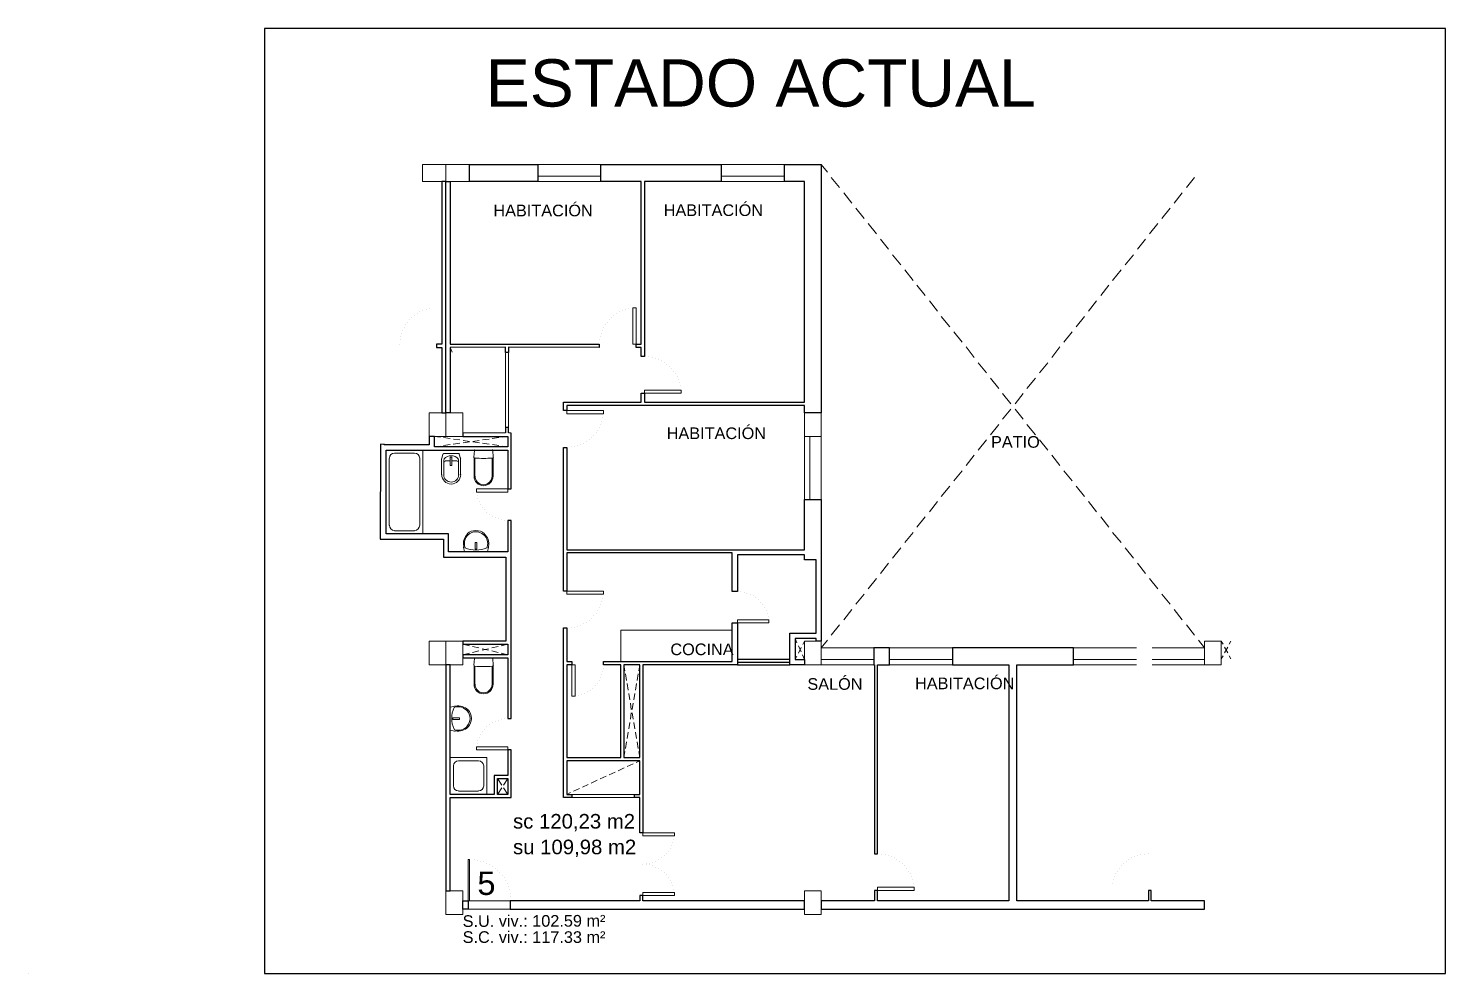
# Model space of a CAD drawing. Header units: millimetres. Extents: x 158 to 1000, y 519 to 900.
# Drawn here: x 820 to 1000, y 780 to 900 of the extents above; entities that cross this region are included whole.
import ezdxf

# ---------------------------------------------------------------- set-up
doc = ezdxf.new("R2010")
doc.units = ezdxf.units.MM
doc.layers.get('0').update_dxf_attribs({"lineweight": 25})
doc.layers.add('0 ... capa 1', color=18, linetype='Continuous', lineweight=25, true_color=0x000000)
doc.styles.add('textstyle3', font='Arial.ttf')

msp = doc.modelspace()

# ---------------------------------------------------------------- linework, layer by layer
at = {"color": 18, "lineweight": 18, "true_color": 0x000000, "flags": 128}
for points in [[(870.04, 882.7), (873.01, 882.7), (873.01, 880.54), (870.04, 880.54), (870.04, 882.7)], [(873.01, 880.54), (876.01, 880.54), (876.01, 882.7), (873.01, 882.7), (873.01, 880.54)], [(870.89, 848.2), (873.01, 848.2), (873.01, 851.21), (870.89, 851.21), (870.89, 848.2)], [(873.01, 851.21), (875.16, 851.21), (875.16, 848.2), (873.01, 848.2), (873.01, 851.21)], [(918.56, 851.21), (920.71, 851.21), (920.71, 848.2), (918.56, 848.2), (918.56, 851.21)], [(870.89, 819.2), (873.01, 819.2), (873.01, 822.21), (870.89, 822.21), (870.89, 819.2)], [(873.01, 822.21), (875.16, 822.21), (875.16, 819.2), (873.01, 819.2), (873.01, 822.21)], [(918.56, 819.2), (920.71, 819.2), (920.71, 822.21), (918.56, 822.21), (918.56, 819.2)], [(971.51, 822.21), (969.36, 822.21), (969.36, 819.2), (971.51, 819.2), (971.51, 822.21)], [(873.01, 787.5), (875.16, 787.5), (875.16, 790.5), (873.01, 790.5), (873.01, 787.5)], [(918.56, 787.5), (920.71, 787.5), (920.71, 790.5), (918.56, 790.5), (918.56, 787.5)]]:
    msp.add_lwpolyline(points, dxfattribs=at)
at = {"color": 18, "lineweight": 25, "true_color": 0x000000, "flags": 128}
for points in [[(876.01, 880.54), (876.01, 882.7), (884.69, 882.7), (884.69, 880.54), (876.01, 880.54)], [(916.02, 880.54), (916.02, 882.7), (920.71, 882.7), (920.71, 851.21), (918.56, 851.21), (918.56, 852.14), (888.37, 852.14), (888.37, 851.5), (887.95, 851.5), (887.95, 852.56), (897.81, 852.56), (897.81, 853.71), (898.24, 853.71), (898.24, 852.56), (918.56, 852.56), (918.56, 880.54), (916.02, 880.54)], [(892.69, 880.54), (892.69, 882.7), (908.01, 882.7), (908.01, 880.54), (898.24, 880.54), (898.24, 858.36), (897.81, 858.36), (897.81, 859.5), (897.18, 859.5), (897.18, 859.89), (897.81, 859.89), (897.81, 880.54), (892.69, 880.54)], [(873.01, 851.21), (873.01, 880.54), (873.56, 880.54), (873.56, 859.89), (892.48, 859.89), (892.48, 859.5), (881, 859.54), (881, 858.86), (880.6, 858.86), (880.6, 859.54), (873.56, 859.5), (873.56, 851.21), (873.01, 851.21), (873.01, 880.54), (872.5, 880.54), (872.5, 859.89), (871.82, 859.89), (871.82, 859.5), (872.5, 859.5), (872.5, 851.21), (873.01, 851.21)], [(865.17, 847.18), (865.23, 847.18), (864.72, 847.2), (864.69, 835.16), (865.11, 835.16), (865.17, 835.16), (872.71, 835.16), (872.71, 832.88), (880.63, 832.88), (880.63, 822.21), (875.16, 822.21), (875.16, 821.83), (880.88, 821.83), (880.88, 820.47), (875.16, 820.47), (875.16, 820.09), (880.88, 820.09), (880.88, 812.39), (881.3, 812.39), (881.3, 837.53), (880.88, 837.53), (880.88, 833.55), (873.34, 833.55), (873.34, 835.84), (865.43, 835.84), (865.43, 846.47), (880.88, 846.47), (880.88, 841.56), (881.3, 841.56), (881.3, 848.63), (881, 848.66), (881, 849.34), (880.61, 849.32), (880.61, 848.64), (875.25, 848.63), (875.16, 848.63), (875.16, 848.2), (880.88, 848.2), (880.88, 846.89), (871.57, 846.89), (871.57, 848.2), (870.89, 848.2), (870.89, 847.14), (865.17, 847.14), (865.17, 847.18)], [(887.95, 846.8), (888.37, 846.8), (888.37, 833.81), (918.56, 833.81), (918.56, 840.2), (920.71, 840.2), (920.71, 822.21), (920.04, 822.21), (920.04, 822.55), (917.37, 822.55), (917.37, 819.88), (918.56, 819.88), (918.56, 819.2), (916.69, 819.2), (916.69, 823.23), (920.04, 823.23), (920.04, 832.54), (918.56, 832.54), (918.56, 833.17), (910.05, 833.17), (910.05, 828.52), (909.37, 828.52), (909.37, 833.43), (888.37, 833.43), (888.37, 828.56), (887.95, 828.56), (887.95, 846.8)], [(909.37, 824.54), (910.05, 824.54), (910.05, 819.2), (898.02, 819.2), (898.02, 797.87), (897.64, 797.87), (897.64, 802.35), (896.97, 802.35), (896.97, 802.74), (897.64, 802.74), (897.64, 807.01), (888.37, 807.01), (888.37, 802.74), (889.01, 802.74), (889.01, 802.35), (887.95, 802.35), (887.95, 823.9), (888.37, 823.9), (888.37, 819.63), (889.01, 819.63), (889.01, 819.2), (888.37, 819.2), (888.37, 807.43), (895.23, 807.43), (895.23, 819.2), (893.03, 819.2), (893.03, 819.63), (909.37, 819.63), (909.37, 824.54)], [(920.71, 789.23), (920.71, 788.17), (969.36, 788.17), (969.36, 789.23), (962.62, 789.23), (962.62, 790.54), (962.24, 790.54), (962.24, 789.23), (945.56, 789.23), (945.56, 819.2), (952.72, 819.2), (952.72, 821.36), (937.35, 821.36), (937.35, 819.2), (944.51, 819.2), (944.51, 789.23), (927.83, 789.23), (927.83, 790.54), (927.45, 790.54), (927.45, 789.23), (920.71, 789.23)], [(927.45, 795.2), (927.83, 795.2), (927.83, 819.2), (929.35, 819.2), (929.35, 821.36), (927.36, 821.36), (927.36, 819.2), (927.45, 819.2), (927.45, 795.2)], [(873.01, 790.5), (873.56, 790.5), (873.56, 802.35), (881.3, 802.35), (881.3, 808.41), (880.88, 808.41), (880.88, 805.15), (879.14, 805.15), (879.14, 802.74), (873.56, 802.74), (873.56, 819.2), (873.01, 819.2), (873.01, 790.5)], [(895.61, 819.2), (895.61, 807.43), (897.64, 807.43), (897.64, 819.2), (895.61, 819.2)], [(916.69, 819.88), (910.05, 819.88)], [(910.05, 819.54), (916.69, 819.54)], [(910.05, 819.2), (916.69, 819.2)], [(879.57, 804.77), (880.88, 804.77), (880.88, 802.74), (879.57, 802.74), (879.57, 804.77)], [(875.16, 789.23), (875.84, 789.23), (875.84, 788.17), (875.16, 788.17), (875.16, 789.23)], [(881.18, 789.23), (881.18, 788.17), (918.56, 788.17), (918.56, 789.23), (898.02, 789.23), (898.02, 789.74), (898.02, 789.91), (897.64, 789.91), (897.64, 789.23), (881.18, 789.23)]]:
    msp.add_lwpolyline(points, dxfattribs=at)
at = {"color": 163, "lineweight": 5, "true_color": 0x6e8add, "flags": 128}
for points in [[(884.69, 882.7), (892.69, 882.7)], [(908.01, 882.7), (916.02, 882.7)], [(884.69, 881.22), (892.69, 881.22)], [(884.69, 880.54), (892.69, 880.54)], [(908.01, 881.22), (916.02, 881.22)], [(908.01, 880.54), (916.02, 880.54)], [(918.56, 840.2), (918.56, 848.2)], [(919.23, 840.2), (919.23, 848.2)], [(920.71, 840.2), (920.71, 848.2)], [(927.36, 821.36), (920.71, 821.36)], [(937.35, 821.36), (929.35, 821.36)], [(952.72, 821.36), (960.72, 821.36)], [(962.71, 821.36), (969.36, 821.36)], [(927.36, 819.88), (920.71, 819.88)], [(927.36, 819.2), (920.71, 819.2)], [(937.35, 819.88), (929.35, 819.88)], [(937.35, 819.2), (929.35, 819.2)], [(952.72, 819.88), (960.72, 819.88)], [(952.72, 819.2), (960.72, 819.2)], [(962.71, 819.88), (969.36, 819.88)], [(962.71, 819.2), (969.36, 819.2)]]:
    msp.add_lwpolyline(points, dxfattribs=at)
at = {"color": 252, "lineweight": 5, "flags": 128}
for points in [[(920.71, 882.7), (921.48, 881.73)], [(921.98, 881.05), (923, 879.78)], [(967.07, 879.78), (968.09, 881.05)], [(923.55, 879.11), (924.57, 877.79)], [(965.5, 877.79), (966.52, 879.11)], [(925.08, 877.16), (926.13, 875.85)], [(963.94, 875.85), (965, 877.16)], [(926.64, 875.21), (927.7, 873.9)], [(962.37, 873.9), (963.43, 875.21)], [(928.21, 873.22), (929.22, 871.95)], [(960.85, 871.95), (961.86, 873.22)], [(929.73, 871.27), (930.79, 869.96)], [(959.28, 869.96), (960.34, 871.27)], [(931.3, 869.33), (932.36, 868.01)], [(957.71, 868.01), (958.77, 869.33)], [(932.86, 867.38), (933.88, 866.07)], [(956.19, 866.07), (957.21, 867.38)], [(934.43, 865.39), (935.45, 864.08)], [(954.62, 864.08), (955.64, 865.39)], [(935.95, 863.44), (937.01, 862.13)], [(953.06, 862.13), (954.12, 863.44)], [(937.52, 861.49), (938.58, 860.18)], [(951.49, 860.18), (952.55, 861.49)], [(939.09, 859.55), (940.1, 858.23)], [(949.97, 858.23), (950.98, 859.55)], [(940.61, 857.56), (941.67, 856.25)], [(948.4, 856.25), (949.46, 857.56)], [(942.18, 855.61), (943.24, 854.3)], [(946.83, 854.3), (947.89, 855.61)], [(943.74, 853.66), (944.76, 852.35)], [(945.31, 852.35), (946.33, 853.66)], [(943.74, 850.4), (944.76, 851.67)], [(945.31, 851.67), (946.33, 850.4)], [(942.18, 848.41), (943.24, 849.73)], [(946.83, 849.73), (947.89, 848.41)], [(940.61, 846.47), (941.67, 847.78)], [(948.4, 847.78), (949.46, 846.47)], [(939.09, 844.52), (940.1, 845.83)], [(949.97, 845.83), (950.98, 844.52)], [(937.52, 842.57), (938.58, 843.84)], [(951.49, 843.84), (952.55, 842.57)], [(935.95, 840.58), (937.01, 841.89)], [(953.06, 841.89), (954.12, 840.58)], [(934.43, 838.63), (935.45, 839.95)], [(954.62, 839.95), (955.64, 838.63)], [(932.86, 836.69), (933.88, 838)], [(956.19, 838), (957.21, 836.69)], [(931.3, 834.74), (932.36, 836.01)], [(957.71, 836.01), (958.77, 834.74)], [(929.73, 832.75), (930.79, 834.06)], [(959.28, 834.06), (960.34, 832.75)], [(928.21, 830.8), (929.22, 832.12)], [(960.85, 832.12), (961.86, 830.8)], [(926.64, 828.86), (927.7, 830.17)], [(962.37, 830.17), (963.43, 828.86)], [(925.08, 826.91), (926.13, 828.18)], [(963.94, 828.18), (965, 826.91)], [(923.55, 824.92), (924.57, 826.23)], [(965.5, 826.23), (966.52, 824.92)], [(921.98, 822.97), (923, 824.28)], [(967.07, 824.28), (968.09, 822.97)], [(920.71, 821.36), (921.48, 822.34)], [(968.59, 822.34), (969.36, 821.36)]]:
    msp.add_lwpolyline(points, dxfattribs=at)
at = {"color": 8, "lineweight": 0, "flags": 128}
for points in [[(869.7, 864.03), (869.7, 864.03)], [(870.08, 864.2), (870.08, 864.2)], [(870.51, 864.37), (870.51, 864.37)], [(870.89, 864.46), (870.89, 864.46)], [(895.06, 864.03), (895.06, 864.03)], [(895.44, 864.2), (895.44, 864.2)], [(895.82, 864.37), (895.82, 864.37)], [(896.25, 864.46), (896.25, 864.46)], [(867.88, 862.38), (867.88, 862.38)], [(868.14, 862.72), (868.14, 862.72)], [(868.39, 863.06), (868.39, 863.06)], [(868.69, 863.31), (868.69, 863.31)], [(869.03, 863.61), (869.03, 863.61)], [(869.36, 863.82), (869.36, 863.82)], [(893.24, 862.38), (893.24, 862.38)], [(893.49, 862.72), (893.49, 862.72)], [(893.75, 863.06), (893.75, 863.06)], [(894.04, 863.31), (894.04, 863.31)], [(894.34, 863.61), (894.34, 863.61)], [(894.68, 863.82), (894.68, 863.82)], [(867.21, 860.44), (867.21, 860.44)], [(867.25, 860.86), (867.25, 860.86)], [(867.37, 861.24), (867.37, 861.24)], [(867.5, 861.66), (867.5, 861.66)], [(867.71, 862), (867.71, 862)], [(892.56, 860.44), (892.56, 860.44)], [(892.61, 860.86), (892.61, 860.86)], [(892.73, 861.24), (892.73, 861.24)], [(892.86, 861.66), (892.86, 861.66)], [(893.03, 862), (893.03, 862)], [(867.16, 859.89), (867.16, 859.89)], [(873.81, 858.91), (873.56, 859.5)], [(892.48, 859.89), (892.48, 859.89)], [(898.24, 858.36), (898.24, 858.36)], [(898.79, 858.32), (898.79, 858.32)], [(899.21, 858.23), (899.21, 858.23)], [(899.59, 858.11), (899.59, 858.11)], [(899.97, 857.98), (899.97, 857.98)], [(900.35, 857.81), (900.35, 857.81)], [(900.73, 857.64), (900.73, 857.64)], [(901.07, 857.39), (901.07, 857.39)], [(901.41, 857.13), (901.41, 857.13)], [(901.66, 856.8), (901.66, 856.8)], [(901.96, 856.5), (901.96, 856.5)], [(902.17, 856.16), (902.17, 856.16)], [(902.38, 855.78), (902.38, 855.78)], [(902.55, 855.4), (902.55, 855.4)], [(902.72, 855.02), (902.72, 855.02)], [(902.81, 854.64), (902.81, 854.64)], [(892.69, 849.77), (892.69, 849.77)], [(892.82, 850.15), (892.82, 850.15)], [(892.94, 850.57), (892.94, 850.57)], [(871.57, 848.2), (872.33, 848.12)], [(872.71, 848.07), (873.56, 847.95)], [(873.98, 847.86), (874.78, 847.78)], [(877.66, 847.78), (878.51, 847.86)], [(878.89, 847.95), (879.74, 848.07)], [(880.16, 848.12), (880.88, 848.2)], [(891.21, 847.82), (891.21, 847.82)], [(891.5, 848.07), (891.5, 848.07)], [(891.8, 848.37), (891.8, 848.37)], [(892.1, 848.67), (892.1, 848.67)], [(892.31, 849.01), (892.31, 849.01)], [(892.52, 849.39), (892.52, 849.39)], [(869.03, 846.09), (866.49, 846.09)], [(870.08, 835.84), (870.08, 846.47)], [(871.57, 846.89), (872.33, 846.97)], [(872.71, 847.06), (873.56, 847.19)], [(873.94, 847.23), (874.78, 847.36)], [(875.21, 847.69), (876.01, 847.57)], [(875.21, 847.4), (876.01, 847.52)], [(876.43, 847.57), (877.24, 847.69)], [(876.43, 847.52), (877.28, 847.4)], [(876.56, 845.58), (876.65, 846.42)], [(877.79, 846.47), (876.69, 846.47)], [(877.66, 847.36), (878.51, 847.23)], [(877.79, 846.47), (878.89, 846.47)], [(878.93, 847.19), (879.74, 847.06)], [(879.02, 845.58), (878.97, 846.42)], [(880.16, 846.97), (880.88, 846.89)], [(888.37, 846.8), (888.37, 846.8)], [(888.92, 846.89), (888.92, 846.89)], [(889.3, 846.93), (889.3, 846.93)], [(889.73, 847.06), (889.73, 847.06)], [(890.11, 847.19), (890.11, 847.19)], [(890.49, 847.36), (890.49, 847.36)], [(890.87, 847.57), (890.87, 847.57)], [(865.81, 836.9), (865.81, 845.41)], [(869.7, 836.9), (869.7, 845.41)], [(872.45, 845.37), (872.45, 843.33)], [(872.5, 845.41), (872.62, 845.96)], [(872.75, 843.33), (872.75, 845.24)], [(873.56, 845.58), (873.77, 845.58), (873.77, 844.52), (873.56, 844.52), (873.56, 845.58)], [(874.61, 843.33), (874.61, 845.24)], [(874.87, 845.41), (874.7, 845.96)], [(874.87, 845.37), (874.87, 843.33)], [(876.6, 843.12), (876.6, 845.45)], [(876.69, 843.12), (876.69, 845.41)], [(878.89, 845.41), (878.89, 843.12)], [(879.02, 845.45), (879.02, 843.12)], [(876.98, 840.71), (876.98, 840.71)], [(877.07, 840.33), (877.07, 840.33)], [(877.24, 839.95), (877.24, 839.95)], [(877.45, 839.57), (877.45, 839.57)], [(877.66, 839.23), (877.66, 839.23)], [(877.92, 838.89), (877.92, 838.89)], [(878.21, 838.59), (878.21, 838.59)], [(878.55, 838.34), (878.55, 838.34)], [(878.89, 838.08), (878.89, 838.08)], [(879.27, 837.91), (879.27, 837.91)], [(879.65, 837.75), (879.65, 837.75)], [(880.03, 837.66), (880.03, 837.66)], [(880.46, 837.58), (880.46, 837.58)], [(880.88, 837.53), (880.88, 837.53)], [(869.03, 836.22), (866.49, 836.22)], [(875.25, 834.19), (875.25, 834.1)], [(875.25, 834.1), (875.38, 833.6)], [(875.42, 833.6), (875.42, 833.6)], [(876.82, 833.55), (875.42, 833.55)], [(876.94, 833.89), (876.73, 833.89), (876.73, 834.74), (876.94, 834.74), (876.94, 833.89)], [(876.82, 833.55), (878.25, 833.55)], [(878.25, 833.6), (878.25, 833.6)], [(878.42, 834.1), (878.3, 833.6)], [(878.42, 834.19), (878.42, 834.1)], [(910.05, 828.52), (910.05, 828.52)], [(910.47, 828.47), (910.47, 828.47)], [(910.89, 828.43), (910.89, 828.43)], [(911.27, 828.31), (911.27, 828.31)], [(911.66, 828.14), (911.66, 828.14)], [(892.52, 826.44), (892.52, 826.44)], [(892.69, 826.82), (892.69, 826.82)], [(892.82, 827.2), (892.82, 827.2)], [(892.94, 827.63), (892.94, 827.63)], [(912.04, 827.97), (912.04, 827.97)], [(912.38, 827.71), (912.38, 827.71)], [(912.71, 827.5), (912.71, 827.5)], [(913.01, 827.16), (913.01, 827.16)], [(913.26, 826.87), (913.26, 826.87)], [(913.48, 826.48), (913.48, 826.48)], [(890.49, 824.45), (890.49, 824.45)], [(890.87, 824.62), (890.87, 824.62)], [(891.21, 824.88), (891.21, 824.88)], [(891.5, 825.13), (891.5, 825.13)], [(891.8, 825.43), (891.8, 825.43)], [(892.1, 825.77), (892.1, 825.77)], [(892.31, 826.1), (892.31, 826.1)], [(913.69, 826.15), (913.69, 826.15)], [(913.86, 825.77), (913.86, 825.77)], [(913.94, 825.34), (913.94, 825.34)], [(888.37, 823.9), (888.37, 823.9)], [(888.92, 823.94), (888.92, 823.94)], [(889.3, 823.99), (889.3, 823.99)], [(889.73, 824.11), (889.73, 824.11)], [(890.11, 824.24), (890.11, 824.24)], [(895.23, 819.63), (895.23, 823.61)], [(909.37, 823.61), (895.23, 823.61)], [(875.16, 821.83), (876.01, 821.62)], [(876.39, 821.53), (877.2, 821.36)], [(876.39, 820.77), (877.2, 820.98)], [(877.62, 821.07), (878.42, 821.24)], [(877.62, 821.24), (878.42, 821.07)], [(878.85, 821.36), (879.65, 821.53)], [(878.85, 820.98), (879.65, 820.77)], [(880.07, 821.62), (880.88, 821.83)], [(917.37, 822.55), (917.62, 822)], [(917.79, 821.62), (918.13, 820.85)], [(918.17, 821.4), (917.79, 820.69)], [(918.56, 822.21), (918.34, 821.79)], [(971.73, 821.83), (971.51, 822.21)], [(971.9, 820.73), (972.32, 821.45)], [(972.32, 820.73), (971.9, 821.45)], [(972.49, 821.83), (972.7, 822.21)], [(875.16, 820.47), (876.01, 820.69)], [(876.56, 819.16), (876.65, 820.01)], [(876.6, 816.71), (876.6, 819.03)], [(877.79, 820.09), (876.69, 820.09)], [(877.79, 820.09), (878.89, 820.09)], [(879.02, 819.16), (878.97, 820.01)], [(879.02, 819.03), (879.02, 816.71)], [(880.07, 820.69), (880.88, 820.47)], [(893.03, 819.2), (893.03, 819.2)], [(895.74, 818.44), (895.61, 819.2)], [(897.64, 819.2), (897.52, 818.44)], [(917.58, 820.3), (917.37, 819.88)], [(918.3, 820.47), (918.56, 819.88)], [(971.51, 819.97), (971.73, 820.35)], [(972.7, 819.97), (972.49, 820.35)], [(876.69, 816.71), (876.69, 818.99)], [(878.89, 818.99), (878.89, 816.71)], [(892.48, 817.21), (892.48, 817.21)], [(892.65, 817.59), (892.65, 817.59)], [(892.82, 817.98), (892.82, 817.98)], [(892.94, 818.36), (892.94, 818.36)], [(892.99, 818.78), (892.99, 818.78)], [(895.95, 817.21), (895.82, 818.06)], [(897.43, 818.06), (897.3, 817.21)], [(890.66, 815.56), (890.66, 815.56)], [(891, 815.77), (891, 815.77)], [(891.38, 815.99), (891.38, 815.99)], [(891.67, 816.24), (891.67, 816.24)], [(891.97, 816.54), (891.97, 816.54)], [(892.22, 816.88), (892.22, 816.88)], [(896.16, 815.99), (896.03, 816.83)], [(896.37, 814.76), (896.25, 815.56)], [(897.01, 815.56), (896.88, 814.76)], [(897.22, 816.83), (897.09, 815.99)], [(873.56, 812.39), (873.56, 813.78)], [(874.11, 813.95), (873.6, 813.83)], [(873.6, 813.78), (873.6, 813.78)], [(874.19, 813.95), (874.11, 813.95)], [(889.85, 815.31), (889.85, 815.31)], [(890.28, 815.39), (890.28, 815.39)], [(896.58, 813.53), (896.46, 814.34)], [(896.8, 814.34), (896.67, 813.53)], [(873.56, 812.39), (873.56, 810.95)], [(873.89, 812.26), (873.89, 812.47), (874.74, 812.47), (874.74, 812.26), (873.89, 812.26)], [(878.89, 811.84), (878.89, 811.84)], [(879.27, 812.01), (879.27, 812.01)], [(879.65, 812.18), (879.65, 812.18)], [(880.03, 812.3), (880.03, 812.3)], [(880.46, 812.35), (880.46, 812.35)], [(880.88, 812.39), (880.88, 812.39)], [(896.37, 811.88), (896.25, 811.08)], [(896.58, 813.11), (896.46, 812.3)], [(896.8, 812.3), (896.67, 813.11)], [(897.01, 811.08), (896.88, 811.88)], [(873.6, 810.95), (873.6, 810.95)], [(874.11, 810.78), (873.6, 810.91)], [(874.19, 810.78), (874.11, 810.78)], [(877.24, 810.02), (877.24, 810.02)], [(877.45, 810.36), (877.45, 810.36)], [(877.66, 810.74), (877.66, 810.74)], [(877.92, 811.03), (877.92, 811.03)], [(878.21, 811.33), (878.21, 811.33)], [(878.55, 811.58), (878.55, 811.58)], [(896.16, 810.65), (896.03, 809.85)], [(897.22, 809.85), (897.09, 810.65)], [(876.98, 809.21), (876.98, 809.21)], [(877.07, 809.64), (877.07, 809.64)], [(895.95, 809.42), (895.82, 808.58)], [(897.43, 808.58), (897.3, 809.42)], [(878.21, 807.43), (873.56, 807.43)], [(877.15, 807.01), (874.61, 807.01)], [(878.21, 802.74), (878.21, 807.43)], [(895.74, 808.2), (895.61, 807.43)], [(896.03, 806.29), (896.8, 806.63)], [(897.18, 806.8), (897.64, 807.01)], [(897.64, 807.43), (897.52, 808.2)], [(873.98, 803.84), (873.98, 806.33)], [(877.83, 803.84), (877.83, 806.33)], [(879.57, 804.77), (880.12, 803.92)], [(880.33, 803.92), (880.88, 804.77)], [(892.61, 804.73), (893.37, 805.06)], [(893.75, 805.23), (894.51, 805.57)], [(894.89, 805.74), (895.65, 806.12)], [(877.15, 803.16), (874.61, 803.16)], [(879.57, 802.74), (880.12, 803.58)], [(880.33, 803.58), (880.88, 802.74)], [(888.37, 802.74), (888.84, 802.99)], [(889.22, 803.16), (889.98, 803.5)], [(890.36, 803.67), (891.08, 804.01)], [(891.46, 804.18), (892.22, 804.56)], [(901.5, 795.92), (901.5, 795.92)], [(901.66, 796.26), (901.66, 796.26)], [(901.83, 796.64), (901.83, 796.64)], [(901.96, 797.06), (901.96, 797.06)], [(898.02, 793.89), (898.02, 793.89)], [(898.02, 793.89), (898.02, 793.89)], [(898.49, 793.93), (898.49, 793.93)], [(898.49, 793.85), (898.49, 793.85)], [(898.87, 793.97), (898.87, 793.97)], [(898.87, 793.8), (898.87, 793.8)], [(899.29, 794.1), (899.29, 794.1)], [(899.68, 794.27), (899.68, 794.27)], [(900.06, 794.44), (900.06, 794.44)], [(900.39, 794.69), (900.39, 794.69)], [(900.73, 794.95), (900.73, 794.95)], [(900.99, 795.24), (900.99, 795.24)], [(901.28, 795.54), (901.28, 795.54)], [(927.83, 795.2), (927.83, 795.2)], [(928.38, 795.16), (928.38, 795.16)], [(928.8, 795.12), (928.8, 795.12)], [(929.18, 794.99), (929.18, 794.99)], [(929.6, 794.86), (929.6, 794.86)], [(929.94, 794.69), (929.94, 794.69)], [(930.32, 794.48), (930.32, 794.48)], [(930.66, 794.23), (930.66, 794.23)], [(931, 793.97), (931, 793.97)], [(959.07, 793.97), (959.07, 793.97)], [(959.41, 794.23), (959.41, 794.23)], [(959.75, 794.48), (959.75, 794.48)], [(960.13, 794.69), (960.13, 794.69)], [(960.47, 794.86), (960.47, 794.86)], [(960.89, 794.99), (960.89, 794.99)], [(961.27, 795.12), (961.27, 795.12)], [(961.69, 795.16), (961.69, 795.16)], [(962.24, 795.2), (962.24, 795.2)], [(899.29, 793.68), (899.29, 793.68)], [(899.68, 793.51), (899.68, 793.51)], [(900.06, 793.34), (900.06, 793.34)], [(900.39, 793.08), (900.39, 793.08)], [(900.73, 792.83), (900.73, 792.83)], [(900.99, 792.53), (900.99, 792.53)], [(901.28, 792.24), (901.28, 792.24)], [(931.26, 793.68), (931.26, 793.68)], [(931.55, 793.38), (931.55, 793.38)], [(931.76, 793), (931.76, 793)], [(932.02, 792.66), (932.02, 792.66)], [(932.14, 792.28), (932.14, 792.28)], [(957.93, 792.28), (957.93, 792.28)], [(958.05, 792.66), (958.05, 792.66)], [(958.31, 793), (958.31, 793)], [(958.52, 793.38), (958.52, 793.38)], [(958.81, 793.68), (958.81, 793.68)], [(901.5, 791.86), (901.5, 791.86)], [(901.66, 791.52), (901.66, 791.52)], [(901.83, 791.14), (901.83, 791.14)], [(901.96, 790.71), (901.96, 790.71)], [(932.31, 791.9), (932.31, 791.9)], [(932.4, 791.48), (932.4, 791.48)], [(957.67, 791.48), (957.67, 791.48)], [(957.76, 791.9), (957.76, 791.9)]]:
    msp.add_lwpolyline(points, dxfattribs=at)
at = {"color": 251, "lineweight": 5, "flags": 128}
for points in [[(896.75, 859.89), (897.18, 859.89), (897.18, 864.54), (896.75, 864.54), (896.75, 859.89)], [(880.62, 858.76), (880.62, 849.24)], [(881, 849.24), (881, 858.76)], [(898.24, 854.09), (898.24, 853.71), (902.89, 853.71), (902.89, 854.09), (898.24, 854.09)], [(888.37, 851.08), (888.37, 851.5), (893.03, 851.5), (893.03, 851.08), (888.37, 851.08)], [(880.88, 841.13), (880.88, 841.56), (876.9, 841.56), (876.9, 841.13), (880.88, 841.13)], [(888.37, 828.18), (888.37, 828.56), (893.03, 828.56), (893.03, 828.18), (888.37, 828.18)], [(910.05, 824.92), (910.05, 824.54), (914.03, 824.54), (914.03, 824.92), (910.05, 824.92)], [(889.43, 819.2), (889.01, 819.2), (889.01, 815.22), (889.43, 815.22), (889.43, 819.2)], [(880.88, 808.79), (880.88, 808.41), (876.9, 808.41), (876.9, 808.79), (880.88, 808.79)], [(889.01, 802.74), (896.97, 802.74)], [(889.01, 802.35), (896.97, 802.35)], [(898.02, 797.49), (898.02, 797.87), (902.05, 797.87), (902.05, 797.49), (898.02, 797.49)], [(875.84, 789.23), (875.84, 794.48), (876.01, 794.48), (876.01, 789.23), (875.84, 789.23)], [(898.02, 790.29), (898.02, 789.91), (902.05, 789.91), (902.05, 790.29), (898.02, 790.29)], [(927.83, 790.97), (927.83, 790.54), (932.48, 790.54), (932.48, 790.97), (927.83, 790.97)]]:
    msp.add_lwpolyline(points, dxfattribs=at)
at = {"color": 250, "lineweight": 5, "flags": 128}
for points in [[(876.6, 794.44), (876.6, 794.44)], [(877.03, 794.4), (877.03, 794.4)], [(877.41, 794.27), (877.41, 794.27)], [(877.83, 794.18), (877.83, 794.18)], [(878.21, 794.02), (878.21, 794.02)], [(878.59, 793.8), (878.59, 793.8)], [(878.93, 793.59), (878.93, 793.59)], [(879.27, 793.34), (879.27, 793.34)], [(879.57, 793.08), (879.57, 793.08)], [(879.86, 792.79), (879.86, 792.79)], [(880.16, 792.49), (880.16, 792.49)], [(880.41, 792.15), (880.41, 792.15)], [(880.63, 791.77), (880.63, 791.77)], [(880.79, 791.39), (880.79, 791.39)], [(880.96, 791.01), (880.96, 791.01)], [(881.09, 790.63), (881.09, 790.63)], [(881.18, 790.21), (881.18, 790.21)], [(881.26, 789.82), (881.26, 789.82)], [(881.3, 789.23), (881.3, 789.23)]]:
    msp.add_lwpolyline(points, dxfattribs=at)
at = {"color": 252, "lineweight": 13, "true_color": 0x939598, "flags": 128}
for points in [[(881.3, 789.23), (875.84, 789.23)], [(875.84, 788.17), (881.3, 788.17)]]:
    msp.add_lwpolyline(points, dxfattribs=at)
at = {"color": 8, "lineweight": 0}
for points in [[(866.51, 846.09), (866.14, 846.09), (865.85, 845.79), (865.85, 845.43)], [(869.7, 845.43), (869.7, 845.79), (869.41, 846.09), (869.05, 846.09)], [(872.73, 846), (872.7, 846), (872.68, 845.98), (872.67, 845.95)], [(873.7, 846.04), (873.38, 846.04), (873.05, 846.03), (872.73, 846.01)], [(874.68, 846.01), (874.36, 846.03), (874.03, 846.04), (873.7, 846.04)], [(874.74, 845.95), (874.73, 845.98), (874.71, 846), (874.68, 846)], [(876.71, 846.51), (876.68, 846.51), (876.65, 846.48), (876.65, 846.45)], [(878.97, 846.45), (878.97, 846.48), (878.94, 846.51), (878.91, 846.51)], [(872.5, 845.43), (872.5, 845.41), (872.5, 845.4), (872.5, 845.39)], [(872.83, 845.36), (872.81, 845.33), (872.79, 845.3), (872.79, 845.26)], [(872.94, 845.07), (872.86, 845.07), (872.79, 845), (872.79, 844.92)], [(873.7, 845.75), (873.36, 845.75), (873.04, 845.6), (872.81, 845.35)], [(873.59, 845.11), (873.37, 845.11), (873.15, 845.11), (872.93, 845.1)], [(874.6, 845.35), (874.37, 845.6), (874.04, 845.75), (873.7, 845.75)], [(874.47, 845.1), (874.25, 845.11), (874.04, 845.11), (873.82, 845.11)], [(874.61, 844.92), (874.61, 845), (874.55, 845.07), (874.47, 845.07)], [(874.61, 845.26), (874.61, 845.3), (874.6, 845.33), (874.58, 845.36)], [(874.91, 845.39), (874.91, 845.4), (874.91, 845.41), (874.9, 845.43)], [(876.56, 845.57), (876.56, 845.53), (876.57, 845.49), (876.6, 845.46)], [(876.6, 845.46), (876.62, 845.43), (876.66, 845.41), (876.7, 845.41)], [(876.69, 845.44), (877.07, 845.42), (877.44, 845.41), (877.81, 845.41)], [(877.81, 845.41), (878.18, 845.41), (878.55, 845.42), (878.93, 845.44)], [(878.92, 845.41), (878.96, 845.41), (879, 845.43), (879.02, 845.46)], [(879.02, 845.46), (879.05, 845.49), (879.06, 845.53), (879.06, 845.57)], [(872.5, 843.35), (872.5, 842.69), (873.04, 842.15), (873.7, 842.15)], [(872.75, 843.35), (872.75, 842.83), (873.18, 842.4), (873.7, 842.4)], [(873.7, 842.15), (874.37, 842.15), (874.91, 842.69), (874.91, 843.35)], [(873.7, 842.4), (874.23, 842.4), (874.66, 842.83), (874.66, 843.35)], [(876.6, 843.14), (876.6, 842.48), (877.14, 841.94), (877.81, 841.94)], [(876.73, 843.14), (876.73, 842.55), (877.21, 842.06), (877.81, 842.06)], [(877.81, 841.94), (878.48, 841.94), (879.02, 842.48), (879.02, 843.14)], [(877.81, 842.06), (878.41, 842.06), (878.89, 842.55), (878.89, 843.14)], [(865.85, 836.92), (865.85, 836.56), (866.14, 836.26), (866.51, 836.26)], [(869.05, 836.26), (869.41, 836.26), (869.7, 836.56), (869.7, 836.92)], [(875.81, 835.84), (875.36, 835.44), (875.16, 834.83), (875.29, 834.24)], [(875.89, 835.74), (875.45, 835.35), (875.27, 834.73), (875.44, 834.16)], [(876.84, 836.26), (876.44, 836.26), (876.05, 836.12), (875.75, 835.85)], [(876.84, 836.09), (876.48, 836.09), (876.13, 835.96), (875.86, 835.72)], [(877.92, 835.85), (877.62, 836.12), (877.24, 836.26), (876.84, 836.26)], [(877.81, 835.72), (877.54, 835.96), (877.2, 836.09), (876.84, 836.09)], [(878.28, 834.16), (878.44, 834.73), (878.27, 835.35), (877.82, 835.74)], [(878.43, 834.24), (878.56, 834.83), (878.36, 835.44), (877.91, 835.84)], [(875.42, 834.14), (875.43, 834.11), (875.45, 834.09), (875.48, 834.07)], [(875.46, 834.07), (875.89, 833.87), (876.36, 833.77), (876.84, 833.77)], [(876.84, 833.77), (877.31, 833.77), (877.78, 833.87), (878.21, 834.07)], [(878.24, 834.07), (878.26, 834.09), (878.28, 834.11), (878.29, 834.14)], [(876.56, 819.2), (876.56, 819.16), (876.57, 819.12), (876.6, 819.09)], [(876.6, 819.09), (876.62, 819.06), (876.66, 819.04), (876.7, 819.03)], [(876.71, 820.09), (876.68, 820.09), (876.65, 820.07), (876.65, 820.03)], [(876.69, 819.02), (877.07, 819), (877.44, 818.99), (877.81, 818.99)], [(877.81, 818.99), (878.18, 818.99), (878.55, 819), (878.93, 819.02)], [(878.97, 820.03), (878.97, 820.07), (878.94, 820.09), (878.91, 820.09)], [(878.92, 819.03), (878.96, 819.04), (879, 819.06), (879.02, 819.09)], [(879.02, 819.09), (879.05, 819.12), (879.06, 819.16), (879.06, 819.2)], [(876.6, 816.73), (876.6, 816.06), (877.14, 815.52), (877.81, 815.52)], [(876.73, 816.73), (876.73, 816.13), (877.21, 815.65), (877.81, 815.65)], [(877.81, 815.52), (878.48, 815.52), (879.02, 816.06), (879.02, 816.73)], [(877.81, 815.65), (878.41, 815.65), (878.89, 816.13), (878.89, 816.73)], [(874.07, 813.79), (873.87, 813.35), (873.77, 812.88), (873.77, 812.41)], [(874.14, 813.82), (874.11, 813.81), (874.09, 813.79), (874.07, 813.77)], [(875.74, 813.35), (875.35, 813.8), (874.73, 813.97), (874.16, 813.81)], [(875.84, 813.44), (875.44, 813.89), (874.83, 814.09), (874.24, 813.96)], [(873.77, 812.41), (873.77, 811.93), (873.87, 811.46), (874.07, 811.03)], [(876.1, 812.41), (876.1, 812.77), (875.96, 813.11), (875.72, 813.38)], [(875.72, 811.44), (875.96, 811.7), (876.1, 812.05), (876.1, 812.41)], [(876.26, 812.41), (876.26, 812.81), (876.12, 813.2), (875.85, 813.5)], [(875.85, 811.32), (876.12, 811.62), (876.26, 812.01), (876.26, 812.41)], [(874.07, 811.01), (874.09, 810.98), (874.11, 810.96), (874.14, 810.95)], [(874.16, 810.97), (874.73, 810.8), (875.35, 810.98), (875.74, 811.42)], [(874.24, 810.82), (874.83, 810.69), (875.44, 810.89), (875.84, 811.34)], [(874.64, 807.01), (874.27, 807.01), (873.98, 806.72), (873.98, 806.36)], [(877.83, 806.36), (877.83, 806.72), (877.54, 807.01), (877.18, 807.01)], [(873.98, 803.86), (873.98, 803.5), (874.27, 803.2), (874.64, 803.2)], [(877.18, 803.2), (877.54, 803.2), (877.83, 803.5), (877.83, 803.86)]]:
    msp.add_open_spline(points, degree=3, dxfattribs=at)
at = {"layer": '0 ... capa 1'}
for p, q in [((1000, 900), (850, 900)), ((850, 900), (850, 780)), ((1000, 780), (1000, 900)), ((820, 780), (820, 780)), ((820, 780), (820, 780)), ((820, 780), (820, 780)), ((820, 780), (820, 780)), ((850, 780), (1000, 780))]:
    msp.add_line(p, q, dxfattribs=at)

# ---------------------------------------------------------------- texts
at = {"color": 18, "true_color": 0x000000, "style": 'textstyle3'}
for s, height, p in [('HABITACIÓN ', 1.4783, (879.06, 876.14)), ('HABITACIÓN', 1.478, (900.69, 876.18)), ('HABITACIÓN', 1.478, (901.07, 847.86)), ('PATIO', 1.478, (942.26, 846.76)), ('COCINA', 1.478, (901.54, 820.43)), ('SALÓN ', 1.478, (918.94, 816.03)), ('HABITACIÓN', 1.478, (932.61, 816.11)), ('sc 120,23 m2', 1.8478, (881.56, 798.42)), ('su 109,98 m2', 1.8478, (881.56, 795.16)), ('5', 2.96, (877.03, 789.99)), ('S.C. viv.: 117.33 m² ', 1.4783, (875.16, 783.9))]:
    msp.add_text(s, height=height, dxfattribs=at).set_placement(p)
msp.add_text('S.U. viv.: 102.59 m² ', height=1.4783, rotation=0.1484, dxfattribs=at).set_placement((875.16, 785.93))
at = {"layer": '0 ... capa 1', "insert": (878.09, 896.07), "char_height": 1, "attachment_point": 1, "style": 'textstyle3'}
msp.add_mtext('\\H6;ESTADO ACTUAL', dxfattribs=at)

doc.saveas('drawing.dxf')
